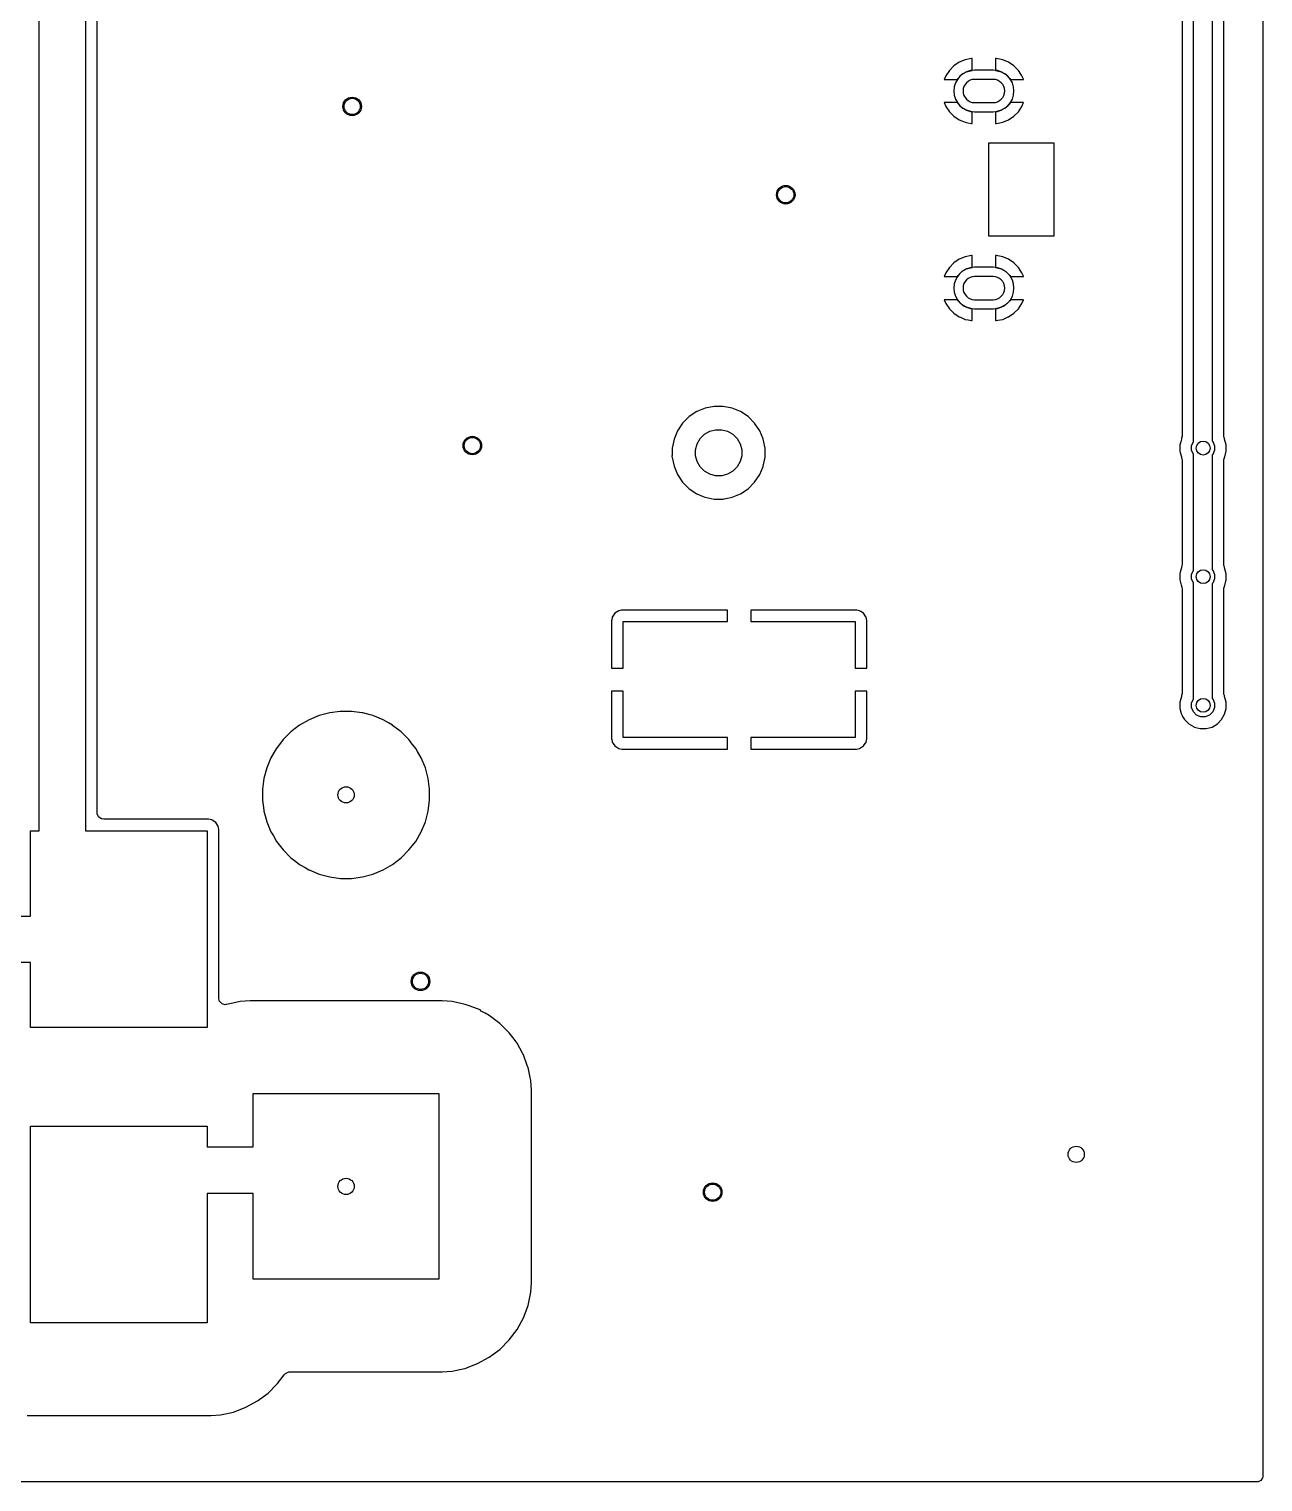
# Model space of a CAD drawing. Header units: inches. Extents: x 0.01 to 5.35, y 0.01 to 3.37.
# Drawn here: x 4.301 to 5.348, y 0.012 to 1.246 of the extents above; entities that cross this region are included whole.
import ezdxf

# ---------------------------------------------------------------- set-up
doc = ezdxf.new("R2010")
doc.units = ezdxf.units.IN
doc.header["$MEASUREMENT"] = 0
doc.layers.add('BLACK', color=250, linetype='CONTINUOUS')

msp = doc.modelspace()

# ---------------------------------------------------------------- linework, layer by layer
at = {"layer": 'BLACK', "linetype": 'CONTINUOUS'}
for p, q in [((5.3485, 3.3628), (5.3485, 0.0174)), ((4.3099, 0.5647), (4.3099, 1.7039)), ((4.3492, 1.7039), (4.3492, 0.5647)), ((5.2798, 1.5971), (5.2798, 0.9)), ((5.2897, 0.8954), (5.2897, 1.6017)), ((5.3054, 1.6014), (5.3054, 0.8957)), ((5.3153, 0.9007), (5.3153, 1.5965)), ((4.3591, 1.2028), (4.3591, 1.3248)), ((5.0824, 1.2105), (5.0794, 1.206)), ((5.0862, 1.2144), (5.0824, 1.2105)), ((5.0907, 1.2174), (5.0862, 1.2144)), ((5.0862, 1.2144), (5.0862, 1.2144)), ((5.0957, 1.2195), (5.0907, 1.2174)), ((5.0907, 1.2174), (5.0907, 1.2174)), ((5.0907, 1.2174), (5.0907, 1.2174)), ((5.093, 1.207), (5.097, 1.2093)), ((5.1011, 1.2205), (5.0957, 1.2195)), ((5.0957, 1.2195), (5.0957, 1.2195)), ((5.097, 1.2093), (5.1015, 1.2105)), ((5.1018, 1.2205), (5.1011, 1.2205)), ((5.1011, 1.2205), (5.1011, 1.2205)), ((5.1015, 1.2105), (5.1018, 1.2105)), ((5.1018, 1.2105), (5.1018, 1.2205)), ((5.1195, 1.2107), (5.1038, 1.2107)), ((5.1222, 1.2205), (5.1215, 1.2205)), ((5.1215, 1.2205), (5.1215, 1.2105)), ((5.1215, 1.2105), (5.1218, 1.2105)), ((5.1218, 1.2105), (5.1263, 1.2093)), ((5.1276, 1.2195), (5.1222, 1.2205)), ((5.1222, 1.2205), (5.1222, 1.2205)), ((5.1263, 1.2093), (5.1303, 1.207)), ((5.1326, 1.2174), (5.1276, 1.2195)), ((5.1276, 1.2195), (5.1276, 1.2195)), ((5.1276, 1.2195), (5.1276, 1.2195)), ((5.1276, 1.2195), (5.1276, 1.2195)), ((5.1276, 1.2195), (5.1276, 1.2195)), ((5.1371, 1.2144), (5.1326, 1.2174)), ((5.1326, 1.2174), (5.1326, 1.2174)), ((5.1326, 1.2174), (5.1326, 1.2174)), ((5.1409, 1.2105), (5.1371, 1.2144)), ((5.1371, 1.2144), (5.1371, 1.2144)), ((5.1416, 1.2095), (5.1409, 1.2105)), ((5.144, 1.206), (5.1416, 1.2095)), ((4.3591, 1.0699), (4.3591, 1.2028)), ((5.0794, 1.206), (5.078, 1.2028)), ((5.078, 1.2028), (5.078, 1.2028)), ((5.078, 1.2028), (5.0892, 1.2028)), ((5.0794, 1.206), (5.0794, 1.206)), ((5.0892, 1.2028), (5.0897, 1.2037)), ((5.0897, 1.2037), (5.093, 1.207)), ((5.1303, 1.207), (5.1336, 1.2037)), ((5.1336, 1.2037), (5.1341, 1.2028)), ((5.1341, 1.2028), (5.1453, 1.2028)), ((5.1449, 1.2037), (5.144, 1.206)), ((5.1454, 1.203), (5.1449, 1.2037)), ((5.1453, 1.2028), (5.1454, 1.203)), ((5.078, 1.1831), (5.0794, 1.1799)), ((5.0892, 1.1831), (5.078, 1.1831)), ((5.0794, 1.1799), (5.0794, 1.1799)), ((5.0794, 1.1799), (5.0824, 1.1754)), ((5.0824, 1.1754), (5.0862, 1.1715)), ((5.0897, 1.1822), (5.0892, 1.1831)), ((5.093, 1.1789), (5.0897, 1.1822)), ((5.097, 1.1766), (5.093, 1.1789)), ((5.1015, 1.1754), (5.097, 1.1766)), ((5.1018, 1.1754), (5.1015, 1.1754)), ((5.1018, 1.1654), (5.1018, 1.1754)), ((5.1038, 1.1752), (5.1195, 1.1752)), ((5.1218, 1.1754), (5.1215, 1.1754)), ((5.1215, 1.1754), (5.1215, 1.1654)), ((5.1263, 1.1766), (5.1218, 1.1754)), ((5.1303, 1.1789), (5.1263, 1.1766)), ((5.1336, 1.1822), (5.1303, 1.1789)), ((5.1341, 1.1831), (5.1336, 1.1822)), ((5.1453, 1.1831), (5.1341, 1.1831)), ((5.1371, 1.1715), (5.1409, 1.1754)), ((5.1409, 1.1754), (5.144, 1.1799)), ((5.144, 1.1799), (5.1453, 1.1831)), ((5.0862, 1.1715), (5.0862, 1.1715)), ((5.0862, 1.1715), (5.0907, 1.1685)), ((5.0907, 1.1685), (5.0907, 1.1685)), ((5.0907, 1.1685), (5.0907, 1.1685)), ((5.0907, 1.1685), (5.0907, 1.1685)), ((5.0907, 1.1685), (5.0907, 1.1685)), ((5.0907, 1.1685), (5.0928, 1.1677)), ((5.0928, 1.1677), (5.0957, 1.1665)), ((5.0957, 1.1665), (5.0957, 1.1665)), ((5.0957, 1.1665), (5.0981, 1.166)), ((5.0981, 1.166), (5.1011, 1.1654)), ((5.1011, 1.1654), (5.1011, 1.1654)), ((5.1011, 1.1654), (5.1018, 1.1654)), ((5.1215, 1.1654), (5.1222, 1.1654)), ((5.1222, 1.1654), (5.1238, 1.1657)), ((5.1222, 1.1654), (5.1222, 1.1654)), ((5.1238, 1.1657), (5.1276, 1.1665)), ((5.1276, 1.1665), (5.1326, 1.1685)), ((5.1276, 1.1665), (5.1276, 1.1665)), ((5.1326, 1.1685), (5.1371, 1.1715)), ((5.1326, 1.1685), (5.1326, 1.1685)), ((5.1712, 1.1487), (5.1156, 1.1487)), ((5.1156, 1.1487), (5.1156, 1.0699)), ((5.1712, 1.0699), (5.1712, 1.1487)), ((4.3591, 1.0355), (4.3591, 1.0699)), ((5.1156, 1.0699), (5.1712, 1.0699)), ((5.0907, 1.0501), (5.0862, 1.047)), ((5.0957, 1.0521), (5.0907, 1.0501)), ((5.0907, 1.0501), (5.0907, 1.0501)), ((5.0907, 1.0501), (5.0907, 1.0501)), ((5.1011, 1.0532), (5.0957, 1.0521)), ((5.0957, 1.0521), (5.0957, 1.0521)), ((5.1018, 1.0532), (5.1011, 1.0532)), ((5.1011, 1.0532), (5.1011, 1.0532)), ((5.1018, 1.0432), (5.1018, 1.0532)), ((5.1222, 1.0532), (5.1215, 1.0532)), ((5.1215, 1.0532), (5.1215, 1.0432)), ((5.1276, 1.0521), (5.1222, 1.0532)), ((5.1222, 1.0532), (5.1222, 1.0532)), ((5.1326, 1.0501), (5.1276, 1.0521)), ((5.1276, 1.0521), (5.1276, 1.0521)), ((5.1276, 1.0521), (5.1276, 1.0521)), ((5.1276, 1.0521), (5.1276, 1.0521)), ((5.1276, 1.0521), (5.1276, 1.0521)), ((5.1371, 1.047), (5.1326, 1.0501)), ((5.1326, 1.0501), (5.1326, 1.0501)), ((5.1326, 1.0501), (5.1326, 1.0501)), ((5.0794, 1.0387), (5.078, 1.0355)), ((5.0824, 1.0432), (5.0794, 1.0387)), ((5.0794, 1.0387), (5.0794, 1.0387)), ((5.0862, 1.047), (5.0824, 1.0432)), ((5.0862, 1.047), (5.0862, 1.047)), ((5.0892, 1.0355), (5.0897, 1.0364)), ((5.0897, 1.0364), (5.093, 1.0397)), ((5.093, 1.0397), (5.097, 1.042)), ((5.097, 1.042), (5.1015, 1.0432)), ((5.1015, 1.0432), (5.1018, 1.0432)), ((5.1195, 1.0433), (5.1038, 1.0433)), ((5.1215, 1.0432), (5.1218, 1.0432)), ((5.1218, 1.0432), (5.1263, 1.042)), ((5.1263, 1.042), (5.1303, 1.0397)), ((5.1303, 1.0397), (5.1336, 1.0364)), ((5.1336, 1.0364), (5.1341, 1.0355)), ((5.1409, 1.0432), (5.1371, 1.047)), ((5.1371, 1.047), (5.1371, 1.047)), ((5.144, 1.0387), (5.1409, 1.0432)), ((5.1409, 1.0432), (5.1409, 1.0432)), ((5.1449, 1.0364), (5.144, 1.0387)), ((5.1454, 1.0357), (5.1449, 1.0364)), ((4.3591, 0.883), (4.3591, 1.0355)), ((5.078, 1.0355), (5.078, 1.0355)), ((5.078, 1.0355), (5.0892, 1.0355)), ((5.1341, 1.0355), (5.1453, 1.0355)), ((5.1453, 1.0355), (5.1454, 1.0357)), ((5.078, 1.0158), (5.0794, 1.0126)), ((5.0892, 1.0158), (5.078, 1.0158)), ((5.0794, 1.0126), (5.0794, 1.0126)), ((5.0794, 1.0126), (5.0824, 1.0081)), ((5.0897, 1.0148), (5.0892, 1.0158)), ((5.093, 1.0116), (5.0897, 1.0148)), ((5.1336, 1.0148), (5.1303, 1.0116)), ((5.1341, 1.0158), (5.1336, 1.0148)), ((5.1453, 1.0158), (5.1341, 1.0158)), ((5.1409, 1.0081), (5.144, 1.0126)), ((5.144, 1.0126), (5.1453, 1.0158)), ((5.0824, 1.0081), (5.0862, 1.0042)), ((5.0862, 1.0042), (5.0862, 1.0042)), ((5.0862, 1.0042), (5.0907, 1.0012)), ((5.0907, 1.0012), (5.0907, 1.0012)), ((5.0907, 1.0012), (5.0907, 1.0012)), ((5.0907, 1.0012), (5.0907, 1.0012)), ((5.0907, 1.0012), (5.0907, 1.0012)), ((5.0907, 1.0012), (5.0918, 1.0008)), ((5.0918, 1.0008), (5.0957, 0.9991)), ((5.097, 1.0093), (5.093, 1.0116)), ((5.1015, 1.0081), (5.097, 1.0093)), ((5.1018, 1.008), (5.1015, 1.0081)), ((5.1018, 0.9981), (5.1018, 1.008)), ((5.1038, 1.0079), (5.1195, 1.0079)), ((5.1218, 1.0081), (5.1215, 1.008)), ((5.1215, 1.008), (5.1215, 0.9981)), ((5.1263, 1.0093), (5.1218, 1.0081)), ((5.1303, 1.0116), (5.1263, 1.0093)), ((5.1276, 0.9991), (5.1324, 1.0011)), ((5.1324, 1.0011), (5.1326, 1.0012)), ((5.1326, 1.0012), (5.1371, 1.0042)), ((5.1326, 1.0012), (5.1326, 1.0012)), ((5.1326, 1.0012), (5.1326, 1.0012)), ((5.1326, 1.0012), (5.1326, 1.0012)), ((5.1371, 1.0042), (5.1409, 1.0081)), ((5.0957, 0.9991), (5.0957, 0.9991)), ((5.0957, 0.9991), (5.0984, 0.9986)), ((5.0984, 0.9986), (5.1011, 0.9981)), ((5.1011, 0.9981), (5.1011, 0.9981)), ((5.1011, 0.9981), (5.1018, 0.9981)), ((5.1215, 0.9981), (5.1222, 0.9981)), ((5.1222, 0.9981), (5.1236, 0.9983)), ((5.1222, 0.9981), (5.1222, 0.9981)), ((5.1236, 0.9983), (5.1276, 0.9991)), ((5.1276, 0.9991), (5.1276, 0.9991)), ((4.8614, 0.9165), (4.8559, 0.911)), ((4.8679, 0.9208), (4.8614, 0.9165)), ((4.8614, 0.9165), (4.8614, 0.9165)), ((4.8614, 0.9165), (4.8614, 0.9165)), ((4.8751, 0.9237), (4.8679, 0.9208)), ((4.8679, 0.9208), (4.8679, 0.9208)), ((4.8679, 0.9208), (4.8679, 0.9208)), ((4.8827, 0.9252), (4.8751, 0.9237)), ((4.8751, 0.9237), (4.8751, 0.9237)), ((4.8751, 0.9237), (4.8751, 0.9237)), ((4.8751, 0.9237), (4.8751, 0.9237)), ((4.8751, 0.9237), (4.8751, 0.9237)), ((4.8904, 0.9252), (4.8827, 0.9252)), ((4.8827, 0.9252), (4.8827, 0.9252)), ((4.8827, 0.9252), (4.8827, 0.9252)), ((4.898, 0.9237), (4.8904, 0.9252)), ((4.8904, 0.9252), (4.8904, 0.9252)), ((4.8904, 0.9252), (4.8904, 0.9252)), ((4.9052, 0.9208), (4.898, 0.9237)), ((4.898, 0.9237), (4.898, 0.9237)), ((4.898, 0.9237), (4.898, 0.9237)), ((4.898, 0.9237), (4.898, 0.9237)), ((4.898, 0.9237), (4.898, 0.9237)), ((4.898, 0.9237), (4.898, 0.9237)), ((4.9117, 0.9165), (4.9052, 0.9208)), ((4.9052, 0.9208), (4.9052, 0.9208)), ((4.9052, 0.9208), (4.9052, 0.9208)), ((4.9052, 0.9208), (4.9052, 0.9208)), ((4.9052, 0.9208), (4.9052, 0.9208)), ((4.9171, 0.911), (4.9117, 0.9165)), ((4.9117, 0.9165), (4.9117, 0.9165)), ((4.9117, 0.9165), (4.9117, 0.9165)), ((4.8516, 0.9045), (4.8487, 0.8973)), ((4.8559, 0.911), (4.8516, 0.9045)), ((4.8516, 0.9045), (4.8516, 0.9045)), ((4.8516, 0.9045), (4.8516, 0.9045)), ((4.8559, 0.911), (4.8559, 0.911)), ((4.8559, 0.911), (4.8559, 0.911)), ((4.8709, 0.8978), (4.8746, 0.9015)), ((4.8746, 0.9015), (4.879, 0.904)), ((4.879, 0.904), (4.884, 0.9054)), ((4.884, 0.9054), (4.8891, 0.9054)), ((4.8891, 0.9054), (4.8941, 0.904)), ((4.8941, 0.904), (4.8985, 0.9015)), ((4.8985, 0.9015), (4.9022, 0.8978)), ((4.9214, 0.9045), (4.9171, 0.911)), ((4.9171, 0.911), (4.9171, 0.911)), ((4.9171, 0.911), (4.9171, 0.911)), ((4.9214, 0.9045), (4.9214, 0.9045)), ((4.9243, 0.8976), (4.9214, 0.9045)), ((4.9214, 0.9045), (4.9214, 0.9045)), ((5.3154, 0.8994), (5.3153, 0.9007)), ((4.8487, 0.8973), (4.8472, 0.8897)), ((4.8472, 0.8897), (4.8472, 0.8837)), ((4.8487, 0.8973), (4.8487, 0.8973)), ((4.867, 0.8884), (4.8684, 0.8934)), ((4.867, 0.8833), (4.867, 0.8884)), ((4.8684, 0.8934), (4.8709, 0.8978)), ((4.9022, 0.8978), (4.9047, 0.8934)), ((4.9047, 0.8934), (4.9061, 0.8884)), ((4.9061, 0.8884), (4.9061, 0.8833)), ((4.9244, 0.8974), (4.9243, 0.8976)), ((4.9259, 0.8897), (4.9244, 0.8974)), ((4.9244, 0.8974), (4.9244, 0.8974)), ((4.9244, 0.8974), (4.9244, 0.8974)), ((4.9259, 0.882), (4.9259, 0.8897)), ((4.9259, 0.8897), (4.9259, 0.8897)), ((5.2787, 0.8951), (5.278, 0.8924)), ((5.278, 0.8924), (5.278, 0.8872)), ((5.2793, 0.8974), (5.2787, 0.8951)), ((5.2795, 0.8982), (5.2793, 0.8975)), ((5.2793, 0.8975), (5.2793, 0.8975)), ((5.2793, 0.8975), (5.2793, 0.8974)), ((5.2797, 0.8991), (5.2795, 0.8982)), ((5.2798, 0.9), (5.2797, 0.8991)), ((5.288, 0.8917), (5.2895, 0.8953)), ((5.288, 0.8879), (5.288, 0.8917)), ((5.2895, 0.8953), (5.2897, 0.8954)), ((5.3054, 0.8957), (5.3059, 0.8953)), ((5.3059, 0.8953), (5.3073, 0.8917)), ((5.3073, 0.8917), (5.3073, 0.8879)), ((5.3158, 0.8981), (5.3154, 0.8994)), ((5.316, 0.8975), (5.3158, 0.8981)), ((5.316, 0.8974), (5.316, 0.8975)), ((5.3174, 0.8924), (5.316, 0.8974)), ((5.316, 0.8974), (5.316, 0.8974)), ((5.316, 0.8974), (5.316, 0.8974)), ((5.3174, 0.8872), (5.3174, 0.8924)), ((4.3591, 0.7433), (4.3591, 0.883)), ((4.8472, 0.8837), (4.8469, 0.883)), ((4.8469, 0.883), (4.8487, 0.8744)), ((4.8684, 0.8783), (4.867, 0.8833)), ((4.8709, 0.8739), (4.8684, 0.8783)), ((4.9047, 0.8783), (4.9022, 0.8739)), ((4.9061, 0.8833), (4.9047, 0.8783)), ((4.9244, 0.8744), (4.9257, 0.8807)), ((4.9257, 0.8807), (4.9259, 0.882)), ((5.278, 0.8872), (5.2783, 0.8859)), ((5.2783, 0.8859), (5.2793, 0.8824)), ((5.2793, 0.8824), (5.2793, 0.8824)), ((5.2793, 0.8824), (5.2793, 0.8822)), ((5.2793, 0.8822), (5.2794, 0.8821)), ((5.2794, 0.8821), (5.2795, 0.8814)), ((5.2795, 0.8814), (5.2797, 0.8805)), ((5.2797, 0.8805), (5.2798, 0.8796)), ((5.2798, 0.8796), (5.2798, 0.7908)), ((5.2895, 0.8843), (5.288, 0.8879)), ((5.2897, 0.8842), (5.2895, 0.8843)), ((5.2897, 0.7862), (5.2897, 0.8842)), ((5.3059, 0.8843), (5.3054, 0.8839)), ((5.3054, 0.8839), (5.3054, 0.7865)), ((5.3073, 0.8879), (5.3059, 0.8843)), ((5.3153, 0.8789), (5.3154, 0.8802)), ((5.3153, 0.7914), (5.3153, 0.8789)), ((5.3154, 0.8802), (5.3158, 0.8815)), ((5.3158, 0.8815), (5.316, 0.8821)), ((5.316, 0.8821), (5.3161, 0.8824)), ((5.3161, 0.8824), (5.3174, 0.8872)), ((4.8487, 0.8744), (4.8487, 0.8744)), ((4.8487, 0.8744), (4.8487, 0.8744)), ((4.8487, 0.8744), (4.8487, 0.8744)), ((4.8487, 0.8744), (4.8487, 0.8744)), ((4.8487, 0.8744), (4.8487, 0.8744)), ((4.8487, 0.8744), (4.8516, 0.8672)), ((4.8516, 0.8672), (4.8516, 0.8672)), ((4.8516, 0.8672), (4.8516, 0.8672)), ((4.8516, 0.8672), (4.8516, 0.8672)), ((4.8516, 0.8672), (4.8559, 0.8607)), ((4.8746, 0.8702), (4.8709, 0.8739)), ((4.879, 0.8677), (4.8746, 0.8702)), ((4.884, 0.8663), (4.879, 0.8677)), ((4.8891, 0.8663), (4.884, 0.8663)), ((4.8941, 0.8677), (4.8891, 0.8663)), ((4.8985, 0.8702), (4.8941, 0.8677)), ((4.9022, 0.8739), (4.8985, 0.8702)), ((4.9171, 0.8607), (4.9214, 0.8672)), ((4.9215, 0.8673), (4.9244, 0.8742)), ((4.9214, 0.8672), (4.9215, 0.8673)), ((4.9244, 0.8743), (4.9244, 0.8744)), ((4.9244, 0.8744), (4.9244, 0.8744)), ((4.9244, 0.8742), (4.9244, 0.8743)), ((4.8559, 0.8607), (4.8559, 0.8607)), ((4.8559, 0.8607), (4.8559, 0.8607)), ((4.8559, 0.8607), (4.8614, 0.8553)), ((4.8614, 0.8553), (4.8614, 0.8553)), ((4.8614, 0.8553), (4.8614, 0.8553)), ((4.8614, 0.8553), (4.8679, 0.851)), ((4.9052, 0.851), (4.9117, 0.8553)), ((4.9117, 0.8553), (4.9171, 0.8607)), ((4.8679, 0.851), (4.8679, 0.851)), ((4.8679, 0.851), (4.8679, 0.851)), ((4.8679, 0.851), (4.8679, 0.851)), ((4.8679, 0.851), (4.8734, 0.8487)), ((4.8734, 0.8487), (4.8748, 0.8481)), ((4.8748, 0.8481), (4.875, 0.848)), ((4.875, 0.848), (4.8827, 0.8465)), ((4.8827, 0.8465), (4.8904, 0.8465)), ((4.8904, 0.8465), (4.8913, 0.8466)), ((4.8904, 0.8465), (4.8904, 0.8465)), ((4.8913, 0.8466), (4.8956, 0.8475)), ((4.8956, 0.8475), (4.898, 0.848)), ((4.898, 0.848), (4.9052, 0.851)), ((5.2797, 0.7898), (5.2795, 0.7889)), ((5.2798, 0.7908), (5.2797, 0.7898)), ((5.3154, 0.7902), (5.3153, 0.7914)), ((5.3158, 0.7889), (5.3154, 0.7902)), ((5.2783, 0.7843), (5.278, 0.7831)), ((5.278, 0.7831), (5.278, 0.778)), ((5.278, 0.778), (5.2783, 0.7768)), ((5.2793, 0.7882), (5.2783, 0.7843)), ((5.2795, 0.7889), (5.2793, 0.7882)), ((5.2793, 0.7882), (5.2793, 0.7882)), ((5.2793, 0.7882), (5.2793, 0.7882)), ((5.288, 0.7825), (5.2895, 0.786)), ((5.288, 0.7786), (5.288, 0.7825)), ((5.2895, 0.7751), (5.288, 0.7786)), ((5.2895, 0.786), (5.2897, 0.7862)), ((5.3054, 0.7865), (5.3059, 0.786)), ((5.3059, 0.786), (5.3073, 0.7825)), ((5.3073, 0.7786), (5.3059, 0.7751)), ((5.3073, 0.7825), (5.3073, 0.7786)), ((5.316, 0.7882), (5.3158, 0.7889)), ((5.3174, 0.7831), (5.316, 0.7882)), ((5.316, 0.7882), (5.316, 0.7882)), ((5.316, 0.7882), (5.316, 0.7882)), ((5.3161, 0.773), (5.3174, 0.778)), ((5.3174, 0.778), (5.3174, 0.7831)), ((5.2783, 0.7768), (5.2792, 0.7735)), ((5.2792, 0.7735), (5.2793, 0.773)), ((5.2793, 0.773), (5.2793, 0.7729)), ((5.2793, 0.7729), (5.2793, 0.7729)), ((5.2793, 0.7729), (5.2794, 0.7728)), ((5.2794, 0.7728), (5.2795, 0.7722)), ((5.2795, 0.7722), (5.2797, 0.7713)), ((5.2797, 0.7713), (5.2798, 0.7703)), ((5.2798, 0.7703), (5.2798, 0.6815)), ((5.2897, 0.7749), (5.2895, 0.7751)), ((5.2897, 0.6769), (5.2897, 0.7749)), ((5.3059, 0.7751), (5.3054, 0.7746)), ((5.3054, 0.7746), (5.3054, 0.6772)), ((5.3153, 0.7697), (5.3154, 0.7709)), ((5.3153, 0.6822), (5.3153, 0.7697)), ((5.3154, 0.7709), (5.3158, 0.7723)), ((5.3158, 0.7723), (5.316, 0.7729)), ((5.316, 0.7729), (5.3161, 0.773)), ((4.3591, 0.6), (4.3591, 0.7433)), ((4.7958, 0.7436), (4.7957, 0.7433)), ((4.7957, 0.7433), (4.7957, 0.703)), ((4.7963, 0.7462), (4.7958, 0.7436)), ((4.7985, 0.7495), (4.7963, 0.7462)), ((4.7963, 0.7462), (4.7963, 0.7462)), ((4.8017, 0.7516), (4.7985, 0.7495)), ((4.8041, 0.7521), (4.8017, 0.7516)), ((4.8017, 0.7516), (4.8017, 0.7516)), ((4.8046, 0.7522), (4.8041, 0.7521)), ((4.8941, 0.7522), (4.8046, 0.7522)), ((4.8046, 0.7522), (4.8046, 0.7522)), ((4.8056, 0.703), (4.8056, 0.7424)), ((4.8056, 0.7424), (4.8941, 0.7424)), ((4.8941, 0.7424), (4.8941, 0.7522)), ((5.0034, 0.7522), (4.9138, 0.7522)), ((4.9138, 0.7522), (4.9138, 0.7424)), ((4.9138, 0.7424), (5.0024, 0.7424)), ((5.0024, 0.7424), (5.0024, 0.703)), ((5.0038, 0.7521), (5.0034, 0.7522)), ((5.0034, 0.7522), (5.0034, 0.7522)), ((5.0062, 0.7516), (5.0038, 0.7521)), ((5.0073, 0.7509), (5.0062, 0.7516)), ((5.0062, 0.7516), (5.0062, 0.7516)), ((5.0095, 0.7495), (5.0073, 0.7509)), ((5.0115, 0.7465), (5.0095, 0.7495)), ((5.0117, 0.7462), (5.0115, 0.7465)), ((5.0122, 0.7434), (5.0117, 0.7462)), ((5.0117, 0.7462), (5.0117, 0.7462)), ((5.0122, 0.7433), (5.0122, 0.7434)), ((5.0122, 0.703), (5.0122, 0.7433)), ((4.7957, 0.703), (4.8056, 0.703)), ((5.0024, 0.703), (5.0122, 0.703)), ((4.8056, 0.6833), (4.7957, 0.6833)), ((4.7957, 0.6833), (4.7957, 0.643)), ((4.8056, 0.6439), (4.8056, 0.6833)), ((5.0122, 0.6833), (5.0024, 0.6833)), ((5.0024, 0.6833), (5.0024, 0.6439)), ((5.0122, 0.643), (5.0122, 0.6833)), ((5.2793, 0.6789), (5.2782, 0.6748)), ((5.2795, 0.6796), (5.2793, 0.679)), ((5.2793, 0.679), (5.2793, 0.679)), ((5.2793, 0.679), (5.2793, 0.6789)), ((5.2793, 0.6789), (5.2793, 0.6789)), ((5.2793, 0.6789), (5.2793, 0.6789)), ((5.2797, 0.6806), (5.2795, 0.6796)), ((5.2798, 0.6815), (5.2797, 0.6806)), ((5.3154, 0.6809), (5.3153, 0.6822)), ((5.3158, 0.6796), (5.3154, 0.6809)), ((5.316, 0.679), (5.3158, 0.6796)), ((5.316, 0.6789), (5.316, 0.679)), ((5.3174, 0.6739), (5.316, 0.6789)), ((5.316, 0.6789), (5.316, 0.6789)), ((5.316, 0.6789), (5.316, 0.6789)), ((5.2782, 0.6748), (5.278, 0.6739)), ((5.278, 0.6739), (5.278, 0.6687)), ((5.278, 0.6687), (5.2791, 0.6644)), ((5.288, 0.6732), (5.2895, 0.6768)), ((5.288, 0.6694), (5.288, 0.6732)), ((5.2895, 0.6658), (5.288, 0.6694)), ((5.2895, 0.6768), (5.2897, 0.6769)), ((5.3054, 0.6772), (5.3059, 0.6768)), ((5.3059, 0.6768), (5.3073, 0.6732)), ((5.3073, 0.6694), (5.3059, 0.6658)), ((5.3073, 0.6732), (5.3073, 0.6694)), ((5.316, 0.6637), (5.3174, 0.6687)), ((5.3174, 0.6687), (5.3174, 0.6739)), ((4.5308, 0.6544), (4.5235, 0.6487)), ((4.5389, 0.659), (4.5308, 0.6544)), ((4.5308, 0.6544), (4.5308, 0.6544)), ((4.5475, 0.6626), (4.5389, 0.659)), ((4.5389, 0.659), (4.5389, 0.659)), ((4.5565, 0.665), (4.5475, 0.6626)), ((4.5654, 0.6662), (4.5565, 0.665)), ((4.5657, 0.6662), (4.5654, 0.6662)), ((4.5654, 0.6662), (4.5654, 0.6662)), ((4.575, 0.6662), (4.5657, 0.6662)), ((4.5657, 0.6662), (4.5657, 0.6662)), ((4.5657, 0.6662), (4.5657, 0.6662)), ((4.5839, 0.665), (4.575, 0.6662)), ((4.575, 0.6662), (4.575, 0.6662)), ((4.575, 0.6662), (4.575, 0.6662)), ((4.575, 0.6662), (4.575, 0.6662)), ((4.5842, 0.665), (4.5839, 0.665)), ((4.5845, 0.6649), (4.5842, 0.665)), ((4.5908, 0.6632), (4.5845, 0.6649)), ((4.5931, 0.6626), (4.5908, 0.6632)), ((4.6017, 0.659), (4.5931, 0.6626)), ((4.6063, 0.6564), (4.6017, 0.659)), ((4.6017, 0.659), (4.6017, 0.659)), ((4.6098, 0.6544), (4.6063, 0.6564)), ((4.6063, 0.6564), (4.6063, 0.6564)), ((4.6098, 0.6543), (4.6098, 0.6544)), ((4.6098, 0.6544), (4.6098, 0.6544)), ((4.6172, 0.6487), (4.6098, 0.6543)), ((5.2791, 0.6644), (5.2793, 0.6637)), ((5.2793, 0.6637), (5.2793, 0.6637)), ((5.2793, 0.6637), (5.2799, 0.6626)), ((5.2799, 0.6626), (5.2803, 0.6619)), ((5.2803, 0.6619), (5.2819, 0.6592)), ((5.2819, 0.6592), (5.2856, 0.6555)), ((5.2856, 0.6555), (5.2895, 0.6533)), ((5.2922, 0.6631), (5.2895, 0.6658)), ((5.2958, 0.6616), (5.2922, 0.6631)), ((5.2996, 0.6616), (5.2958, 0.6616)), ((5.3031, 0.6631), (5.2996, 0.6616)), ((5.3059, 0.6658), (5.3031, 0.6631)), ((5.3053, 0.6529), (5.3098, 0.6555)), ((5.3098, 0.6555), (5.3134, 0.6592)), ((5.3134, 0.6592), (5.316, 0.6637)), ((4.5169, 0.6422), (4.5112, 0.6348)), ((4.5235, 0.6487), (4.5169, 0.6422)), ((4.5169, 0.6422), (4.5169, 0.6422)), ((4.5169, 0.6422), (4.5169, 0.6422)), ((4.5235, 0.6487), (4.5235, 0.6487)), ((4.5235, 0.6487), (4.5235, 0.6487)), ((4.6229, 0.643), (4.6172, 0.6487)), ((4.6172, 0.6487), (4.6172, 0.6487)), ((4.6172, 0.6487), (4.6172, 0.6487)), ((4.6172, 0.6487), (4.6172, 0.6487)), ((4.6237, 0.6422), (4.6229, 0.643)), ((4.6245, 0.6411), (4.6237, 0.6422)), ((4.6237, 0.6422), (4.6237, 0.6422)), ((4.6237, 0.6422), (4.6237, 0.6422)), ((4.6237, 0.6422), (4.6237, 0.6422)), ((4.7957, 0.643), (4.7958, 0.6425)), ((4.7958, 0.6425), (4.7963, 0.6401)), ((4.8941, 0.6439), (4.8056, 0.6439)), ((4.8941, 0.6341), (4.8941, 0.6439)), ((5.0024, 0.6439), (4.9138, 0.6439)), ((4.9138, 0.6439), (4.9138, 0.6341)), ((5.0117, 0.6401), (5.0122, 0.6429)), ((5.0122, 0.6429), (5.0122, 0.643)), ((5.2895, 0.6533), (5.2901, 0.6529)), ((5.2901, 0.6529), (5.2901, 0.6529)), ((5.2901, 0.6529), (5.2951, 0.6516)), ((5.2951, 0.6516), (5.2951, 0.6516)), ((5.2951, 0.6516), (5.3003, 0.6516)), ((5.3003, 0.6516), (5.3053, 0.6529)), ((5.3003, 0.6516), (5.3003, 0.6516)), ((4.511, 0.6344), (4.5066, 0.6267)), ((4.5111, 0.6346), (4.511, 0.6344)), ((4.5112, 0.6348), (4.5111, 0.6346)), ((4.6257, 0.6396), (4.6245, 0.6411)), ((4.6294, 0.6348), (4.6257, 0.6396)), ((4.631, 0.632), (4.6294, 0.6348)), ((4.634, 0.6267), (4.631, 0.632)), ((4.7963, 0.6401), (4.7963, 0.6401)), ((4.7963, 0.6401), (4.7963, 0.6401)), ((4.7963, 0.6401), (4.797, 0.639)), ((4.797, 0.639), (4.7985, 0.6368)), ((4.7985, 0.6368), (4.8017, 0.6347)), ((4.8017, 0.6347), (4.8017, 0.6347)), ((4.8017, 0.6347), (4.8043, 0.6342)), ((4.8043, 0.6342), (4.8044, 0.6341)), ((4.8044, 0.6341), (4.8046, 0.6341)), ((4.8046, 0.6341), (4.8046, 0.6341)), ((4.8046, 0.6341), (4.8941, 0.6341)), ((4.9138, 0.6341), (5.0034, 0.6341)), ((5.0034, 0.6341), (5.0034, 0.6341)), ((5.0034, 0.6341), (5.0035, 0.6341)), ((5.0035, 0.6341), (5.0062, 0.6347)), ((5.0062, 0.6347), (5.0095, 0.6368)), ((5.0062, 0.6347), (5.0062, 0.6347)), ((5.0095, 0.6368), (5.0117, 0.6401)), ((5.0117, 0.6401), (5.0117, 0.6401)), ((4.503, 0.6181), (4.5006, 0.6092)), ((4.5066, 0.6267), (4.503, 0.6181)), ((4.5066, 0.6267), (4.5066, 0.6267)), ((4.6376, 0.6181), (4.634, 0.6267)), ((4.634, 0.6267), (4.634, 0.6267)), ((4.634, 0.6267), (4.634, 0.6267)), ((4.64, 0.6092), (4.6376, 0.6181)), ((4.5006, 0.6092), (4.4994, 0.6)), ((4.6412, 0.6), (4.64, 0.6092)), ((4.3591, 0.58), (4.3591, 0.6)), ((4.4994, 0.6), (4.4994, 0.6)), ((4.4994, 0.6), (4.4994, 0.5907)), ((4.6412, 0.5907), (4.6412, 0.6)), ((4.3592, 0.5789), (4.3591, 0.58)), ((4.4994, 0.5907), (4.4994, 0.5907)), ((4.4994, 0.5907), (4.5005, 0.5823)), ((4.5005, 0.5823), (4.5005, 0.5823)), ((4.5005, 0.5823), (4.5006, 0.5815)), ((4.5006, 0.5815), (4.5017, 0.5775)), ((4.6376, 0.5725), (4.64, 0.5815)), ((4.64, 0.5815), (4.6412, 0.5907)), ((4.3593, 0.5787), (4.3592, 0.5789)), ((4.3603, 0.5765), (4.3593, 0.5787)), ((4.3604, 0.5764), (4.3603, 0.5765)), ((4.3627, 0.5749), (4.3604, 0.5764)), ((4.3633, 0.5748), (4.3627, 0.5749)), ((4.3647, 0.5746), (4.3633, 0.5748)), ((4.4535, 0.5746), (4.3647, 0.5746)), ((4.4564, 0.574), (4.4535, 0.5746)), ((4.4535, 0.5746), (4.4535, 0.5746)), ((4.4535, 0.5746), (4.4535, 0.5746)), ((4.4566, 0.5739), (4.4564, 0.574)), ((4.4564, 0.574), (4.4564, 0.574)), ((4.4564, 0.574), (4.4564, 0.574)), ((4.4568, 0.5737), (4.4566, 0.5739)), ((4.4597, 0.5718), (4.4568, 0.5737)), ((4.4617, 0.5687), (4.4597, 0.5718)), ((4.4597, 0.5718), (4.4597, 0.5718)), ((4.4618, 0.5686), (4.4617, 0.5687)), ((4.4617, 0.5687), (4.4617, 0.5687)), ((4.4617, 0.5687), (4.4617, 0.5687)), ((4.4617, 0.5687), (4.4617, 0.5687)), ((4.4624, 0.5658), (4.4618, 0.5686)), ((4.4618, 0.5686), (4.4618, 0.5686)), ((4.4618, 0.5686), (4.4618, 0.5686)), ((4.4618, 0.5686), (4.4618, 0.5686)), ((4.5017, 0.5775), (4.5019, 0.5766)), ((4.5019, 0.5766), (4.503, 0.5725)), ((4.503, 0.5725), (4.503, 0.5725)), ((4.503, 0.5725), (4.5066, 0.5639)), ((4.634, 0.5639), (4.6376, 0.5725)), ((4.3025, 0.4924), (4.3025, 0.5647)), ((4.3025, 0.5647), (4.3099, 0.5647)), ((4.3492, 0.5647), (4.4525, 0.5647)), ((4.4525, 0.5647), (4.4525, 0.3978)), ((4.4624, 0.5657), (4.4624, 0.5658)), ((4.4624, 0.4222), (4.4624, 0.5657)), ((4.5066, 0.5639), (4.5066, 0.5639)), ((4.5066, 0.5639), (4.5086, 0.5605)), ((4.5086, 0.5605), (4.5112, 0.5558)), ((4.5112, 0.5558), (4.5112, 0.5558)), ((4.5112, 0.5558), (4.5113, 0.5558)), ((4.5113, 0.5558), (4.5113, 0.5558)), ((4.5113, 0.5558), (4.5169, 0.5485)), ((4.6237, 0.5485), (4.6294, 0.5558)), ((4.6294, 0.5558), (4.634, 0.5639)), ((4.5169, 0.5485), (4.5169, 0.5485)), ((4.5169, 0.5485), (4.5169, 0.5485)), ((4.5169, 0.5485), (4.5169, 0.5485)), ((4.5169, 0.5485), (4.5235, 0.5419)), ((4.6172, 0.5419), (4.6237, 0.5485)), ((4.5235, 0.5419), (4.5235, 0.5419)), ((4.5235, 0.5419), (4.5235, 0.5419)), ((4.5235, 0.5419), (4.5235, 0.5419)), ((4.5235, 0.5419), (4.5278, 0.5386)), ((4.5278, 0.5386), (4.5278, 0.5386)), ((4.5278, 0.5386), (4.5308, 0.5362)), ((4.5308, 0.5362), (4.5308, 0.5362)), ((4.5308, 0.5362), (4.5308, 0.5362)), ((4.5308, 0.5362), (4.5355, 0.5336)), ((4.5355, 0.5336), (4.5355, 0.5336)), ((4.5355, 0.5336), (4.5388, 0.5317)), ((4.5388, 0.5317), (4.5388, 0.5316)), ((4.5388, 0.5316), (4.5389, 0.5316)), ((4.5389, 0.5316), (4.5389, 0.5316)), ((4.5389, 0.5316), (4.5475, 0.528)), ((4.5931, 0.528), (4.6017, 0.5316)), ((4.6017, 0.5316), (4.6098, 0.5362)), ((4.6098, 0.5362), (4.6172, 0.5419)), ((4.5475, 0.528), (4.5565, 0.5256)), ((4.5565, 0.5256), (4.5657, 0.5244)), ((4.5657, 0.5244), (4.5657, 0.5244)), ((4.5657, 0.5244), (4.575, 0.5244)), ((4.575, 0.5244), (4.5842, 0.5256)), ((4.575, 0.5244), (4.575, 0.5244)), ((4.5842, 0.5256), (4.5931, 0.528)), ((4.0755, 0.4924), (4.3025, 0.4924)), ((4.3025, 0.453), (4.0755, 0.453)), ((4.3025, 0.3978), (4.3025, 0.453)), ((4.463, 0.4199), (4.4624, 0.4222)), ((4.4631, 0.4197), (4.463, 0.4199)), ((4.4651, 0.4177), (4.4631, 0.4197)), ((4.4631, 0.4197), (4.4631, 0.4197)), ((4.4803, 0.4197), (4.4692, 0.4173)), ((4.4888, 0.4203), (4.4803, 0.4197)), ((4.6519, 0.4203), (4.4888, 0.4203)), ((4.4888, 0.4203), (4.4888, 0.4203)), ((4.4888, 0.4203), (4.4888, 0.4203)), ((4.6603, 0.4197), (4.6519, 0.4203)), ((4.6519, 0.4203), (4.6519, 0.4203)), ((4.6519, 0.4203), (4.6519, 0.4203)), ((4.6713, 0.4173), (4.6603, 0.4197)), ((4.4677, 0.4171), (4.4651, 0.4177)), ((4.4683, 0.4172), (4.4677, 0.4171)), ((4.4692, 0.4173), (4.4683, 0.4172)), ((4.4692, 0.4173), (4.4692, 0.4173)), ((4.6755, 0.4158), (4.6713, 0.4173)), ((4.6713, 0.4173), (4.6713, 0.4173)), ((4.6841, 0.4126), (4.6755, 0.4158)), ((4.6849, 0.4117), (4.6841, 0.4126)), ((4.6885, 0.4098), (4.6849, 0.4117)), ((4.6917, 0.408), (4.6885, 0.4098)), ((4.7008, 0.4012), (4.6917, 0.408)), ((4.6917, 0.408), (4.6917, 0.408)), ((4.6917, 0.408), (4.6917, 0.408)), ((4.6917, 0.408), (4.6917, 0.408)), ((4.4525, 0.3978), (4.3025, 0.3978)), ((4.7008, 0.4012), (4.7008, 0.4012)), ((4.7087, 0.3933), (4.7008, 0.4012)), ((4.712, 0.3889), (4.7087, 0.3933)), ((4.7087, 0.3933), (4.7087, 0.3933)), ((4.7155, 0.3843), (4.712, 0.3889)), ((4.7201, 0.3759), (4.7155, 0.3843)), ((4.7155, 0.3843), (4.7155, 0.3843)), ((4.7155, 0.3843), (4.7155, 0.3843)), ((4.7155, 0.3843), (4.7155, 0.3843)), ((4.7204, 0.3753), (4.7201, 0.3759)), ((4.7201, 0.3759), (4.7201, 0.3759)), ((4.7209, 0.3744), (4.7204, 0.3753)), ((4.7241, 0.3656), (4.7209, 0.3744)), ((4.7247, 0.3641), (4.7241, 0.3656)), ((4.7248, 0.364), (4.7247, 0.3641)), ((4.7248, 0.3639), (4.7248, 0.364)), ((4.7248, 0.3638), (4.7248, 0.3639)), ((4.7248, 0.3637), (4.7248, 0.3638)), ((4.7264, 0.3566), (4.7248, 0.3637)), ((4.7272, 0.3528), (4.7264, 0.3566)), ((4.7278, 0.3444), (4.7272, 0.3528)), ((4.4916, 0.2963), (4.4916, 0.3416)), ((4.4916, 0.3416), (4.6491, 0.3416)), ((4.6491, 0.3416), (4.6491, 0.1841)), ((4.7278, 0.1813), (4.7278, 0.3444)), ((4.3025, 0.147), (4.3025, 0.3139)), ((4.3025, 0.3139), (4.4525, 0.3139)), ((4.4525, 0.3139), (4.4525, 0.2963)), ((4.4525, 0.2963), (4.4916, 0.2963)), ((4.4916, 0.2569), (4.4525, 0.2569)), ((4.4525, 0.2569), (4.4525, 0.147)), ((4.4916, 0.1841), (4.4916, 0.2569)), ((4.6491, 0.1841), (4.4916, 0.1841)), ((4.7248, 0.1618), (4.7272, 0.1729)), ((4.7272, 0.1729), (4.7278, 0.1813)), ((4.7209, 0.1513), (4.7248, 0.1618)), ((4.7155, 0.1414), (4.7209, 0.1513)), ((4.4525, 0.147), (4.3025, 0.147)), ((4.7087, 0.1324), (4.7155, 0.1414)), ((4.6917, 0.1177), (4.7008, 0.1244)), ((4.7008, 0.1244), (4.7087, 0.1324)), ((4.6726, 0.1088), (4.6819, 0.1123)), ((4.6819, 0.1123), (4.6917, 0.1177)), ((4.5122, 0.0953), (4.5179, 0.1028)), ((4.5179, 0.1028), (4.5188, 0.1038)), ((4.5188, 0.1038), (4.5196, 0.1043)), ((4.5196, 0.1043), (4.5216, 0.1052)), ((4.5216, 0.1052), (4.5217, 0.1053)), ((4.5217, 0.1053), (4.5218, 0.1053)), ((4.5218, 0.1053), (4.5226, 0.1053)), ((4.5226, 0.1053), (4.6519, 0.1053)), ((4.6519, 0.1053), (4.6603, 0.1059)), ((4.6603, 0.1059), (4.6668, 0.1074)), ((4.6668, 0.1074), (4.6711, 0.1083)), ((4.6711, 0.1083), (4.6711, 0.1083)), ((4.6711, 0.1083), (4.6713, 0.1083)), ((4.6713, 0.1083), (4.6722, 0.1085)), ((4.6713, 0.1083), (4.6713, 0.1083)), ((4.6722, 0.1085), (4.6726, 0.1088)), ((4.4952, 0.0806), (4.5043, 0.0873)), ((4.5043, 0.0873), (4.5122, 0.0953)), ((4.4748, 0.0712), (4.4853, 0.0752)), ((4.4853, 0.0752), (4.4952, 0.0806)), ((4.2997, 0.0682), (4.4554, 0.0682)), ((4.4554, 0.0682), (4.4638, 0.0688)), ((4.4638, 0.0688), (4.4747, 0.0712)), ((4.4747, 0.0712), (4.4748, 0.0712)), ((4.4748, 0.0712), (4.4748, 0.0712)), ((4.4748, 0.0712), (4.4748, 0.0712)), ((5.3466, 0.0131), (5.3444, 0.012)), ((5.3481, 0.0154), (5.3466, 0.0131)), ((5.3466, 0.0131), (5.3466, 0.0131)), ((5.3483, 0.016), (5.3481, 0.0154)), ((5.3485, 0.0174), (5.3483, 0.016)), ((5.3431, 0.0118), (1.2934, 0.0118)), ((5.3441, 0.0119), (5.3431, 0.0118)), ((5.3444, 0.012), (5.3441, 0.0119))]:
    msp.add_line(p, q, dxfattribs=at)
at = {"layer": 'BLACK'}
for centre, radius in [((4.5755, 1.1799), 0.00787), ((4.9435, 1.1049), 0.00787), ((4.6775, 0.8919), 0.00787), ((5.2977, 0.8898), 0.00591), ((5.2977, 0.7806), 0.00591), ((5.2977, 0.6713), 0.00591), ((4.5703, 0.5953), 0.00689), ((4.5703, 0.5953), 0.00689), ((4.6335, 0.4369), 0.00787), ((5.19, 0.29), 0.00689), ((4.5703, 0.2628), 0.00689), ((4.8815, 0.2579), 0.00787)]:
    msp.add_circle(centre, radius, dxfattribs=at)
for centre, start, end in [((5.1038, 1.193), 90, 270), ((5.1195, 1.193), -90, 90), ((5.1038, 1.0256), 90, 270), ((5.1195, 1.0256), -90, 90)]:
    msp.add_arc(centre, 0.0177, start, end, dxfattribs=at)
at = {"layer": 'WHITE', "linetype": 'CONTINUOUS'}
for p, q in [((5.1195, 1.2028), (5.1038, 1.2028)), ((5.1038, 1.1831), (5.1195, 1.1831)), ((5.1195, 1.0355), (5.1038, 1.0355)), ((5.1038, 1.0158), (5.1195, 1.0158))]:
    msp.add_line(p, q, dxfattribs=at)
at = {"layer": 'WHITE'}
for centre, radius in [((4.5755, 1.1799), 0.00689), ((4.9435, 1.1049), 0.00689), ((4.6775, 0.8919), 0.00689), ((5.2977, 0.8898), 0.00591), ((5.2977, 0.7806), 0.00591), ((5.2977, 0.6713), 0.00591), ((4.6335, 0.4369), 0.00689), ((5.19, 0.29), 0.00689), ((4.5703, 0.2628), 0.00689), ((4.8815, 0.2579), 0.00689)]:
    msp.add_circle(centre, radius, dxfattribs=at)
for centre, start, end in [((5.1038, 1.193), 90, 270), ((5.1195, 1.193), -90, 90), ((5.1038, 1.0256), 90, 270), ((5.1195, 1.0256), -90, 90)]:
    msp.add_arc(centre, 0.00984, start, end, dxfattribs=at)

doc.saveas('drawing.dxf')
